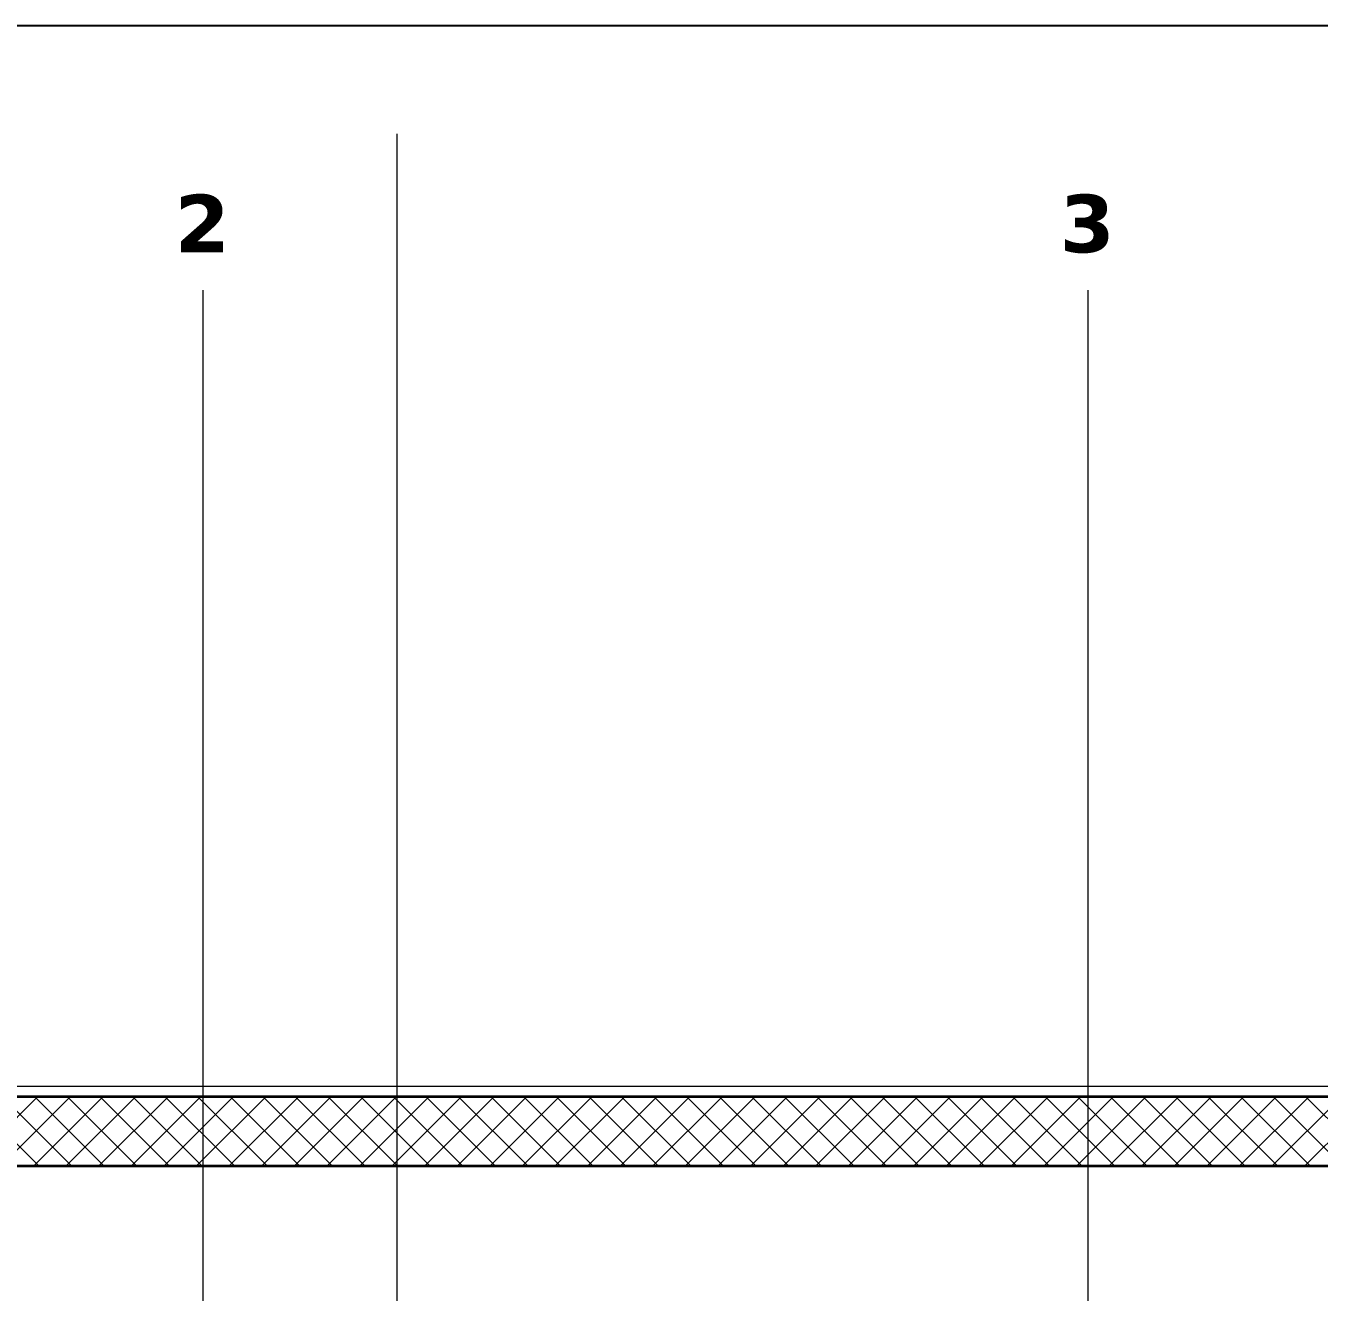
# Model space of a CAD drawing. Extents: x -982 to 937, y -179 to 616.
# Drawn here: x -832.5 to -720.2, y 505.6 to 615.5 of the extents above; entities that cross this region are included whole.
import ezdxf
from ezdxf.lldxf.tags import DXFTag

# ---------------------------------------------------------------- set-up
doc = ezdxf.new("R2010")
doc.units = 0
doc.layers.get('0').update_dxf_attribs({"lineweight": 13})
doc.layers.add('A-DETL-____-OTLN', color=5, linetype='Continuous', lineweight=9, true_color=0x0000ff)
doc.layers.add('S-GRID-____-IDEN', color=7, linetype='Continuous', lineweight=9, true_color=0x5555aa)
for name, color, linetype, lineweight in [('A-WALL-____-MCUT', 7, 'Continuous', 35), ('A-WALL-____-PATT', 7, 'Continuous', 35), ('S-GRID-____-OTLN', 7, 'Continuous', 5)]:
    doc.layers.add(name, color=color, linetype=linetype, lineweight=lineweight)
doc.styles.get("Standard").update_dxf_attribs({"font": 'arial.ttf'})
tags = doc.linetypes.add('_Rasterlinie_', pattern=[0.375, 0.2, -0.05, 0.075, -0.05]).pattern_tags.tags
tags[10:11] = [DXFTag(74, 4), DXFTag(75, 0), DXFTag(340, '0'), DXFTag(46, 1.0), DXFTag(50, 0.0), DXFTag(44, 0.0), DXFTag(45, 0.0)]
tags[8:9] = [DXFTag(74, 4), DXFTag(75, 0), DXFTag(340, '0'), DXFTag(46, 1.0), DXFTag(50, 0.0), DXFTag(44, 0.0), DXFTag(45, 0.0)]
tags[6:7] = [DXFTag(74, 4), DXFTag(75, 0), DXFTag(340, '0'), DXFTag(46, 1.0), DXFTag(50, 0.0), DXFTag(44, 0.0), DXFTag(45, 0.0)]
tags[4:5] = [DXFTag(74, 4), DXFTag(75, 0), DXFTag(340, '0'), DXFTag(46, 1.0), DXFTag(50, 0.0), DXFTag(44, 0.0), DXFTag(45, 0.0)]
tags = doc.linetypes.add('_Strichliert - Fein_', pattern=[0.15, 0.1, -0.05]).pattern_tags.tags
tags[6:7] = [DXFTag(74, 4), DXFTag(75, 0), DXFTag(340, '0'), DXFTag(46, 1.0), DXFTag(50, 0.0), DXFTag(44, 0.0), DXFTag(45, 0.0)]
tags[4:5] = [DXFTag(74, 4), DXFTag(75, 0), DXFTag(340, '0'), DXFTag(46, 1.0), DXFTag(50, 0.0), DXFTag(44, 0.0), DXFTag(45, 0.0)]

# ---------------------------------------------------------------- blocks, each defined once
blk = doc.blocks.new('Referenz-A0UJ2GQRXE', base_point=(-954.02, -167.52))
at = {"layer": 'A-DETL-____-OTLN', "color": 0, "linetype": '_Strichliert - Fein_', "ltscale": 0.13}
blk.add_line((259.16, 523.47), (-948.54, 523.47), dxfattribs=at)
at = {"layer": 'A-WALL-____-MCUT', "color": 0, "linetype": 'Continuous', "ltscale": 0.35}
for p, q in [((246.34, 522.59), (-948.54, 522.59)), ((-948.54, 516.59), (-594.36, 516.59))]:
    blk.add_line(p, q, dxfattribs=at)
at = {"layer": 'A-WALL-____-PATT', "color": 0, "linetype": 'Continuous', "lineweight": 9, "ltscale": 0.13}
for p, q in [((-837.44, 516.59), (-831.44, 522.59)), ((-831.33, 516.59), (-837.33, 522.59)), ((-834.61, 516.59), (-828.61, 522.59)), ((-828.5, 516.59), (-834.5, 522.59)), ((-831.78, 516.59), (-825.78, 522.59)), ((-825.68, 516.59), (-831.68, 522.59)), ((-828.95, 516.59), (-822.95, 522.59)), ((-822.85, 516.59), (-828.85, 522.59)), ((-826.12, 516.59), (-820.12, 522.59)), ((-820.02, 516.59), (-826.02, 522.59)), ((-823.29, 516.59), (-817.29, 522.59)), ((-817.19, 516.59), (-823.19, 522.59)), ((-820.46, 516.59), (-814.46, 522.59)), ((-814.36, 516.59), (-820.36, 522.59)), ((-817.64, 516.59), (-811.64, 522.59)), ((-811.53, 516.59), (-817.53, 522.59)), ((-814.81, 516.59), (-808.81, 522.59)), ((-808.71, 516.59), (-814.71, 522.59)), ((-811.98, 516.59), (-805.98, 522.59)), ((-805.88, 516.59), (-811.88, 522.59)), ((-809.15, 516.59), (-803.15, 522.59)), ((-803.05, 516.59), (-809.05, 522.59)), ((-806.32, 516.59), (-800.32, 522.59)), ((-800.22, 516.59), (-806.22, 522.59)), ((-803.49, 516.59), (-797.49, 522.59)), ((-797.39, 516.59), (-803.39, 522.59)), ((-800.67, 516.59), (-794.67, 522.59)), ((-794.56, 516.59), (-800.56, 522.59)), ((-797.84, 516.59), (-791.84, 522.59)), ((-791.73, 516.59), (-797.73, 522.59)), ((-795.01, 516.59), (-789.01, 522.59)), ((-788.91, 516.59), (-794.91, 522.59)), ((-792.18, 516.59), (-786.18, 522.59)), ((-786.08, 516.59), (-792.08, 522.59)), ((-789.35, 516.59), (-783.35, 522.59)), ((-783.25, 516.59), (-789.25, 522.59)), ((-786.52, 516.59), (-780.52, 522.59)), ((-780.42, 516.59), (-786.42, 522.59)), ((-783.7, 516.59), (-777.7, 522.59)), ((-777.59, 516.59), (-783.59, 522.59)), ((-780.87, 516.59), (-774.87, 522.59)), ((-774.76, 516.59), (-780.76, 522.59)), ((-778.04, 516.59), (-772.04, 522.59)), ((-771.94, 516.59), (-777.94, 522.59)), ((-775.21, 516.59), (-769.21, 522.59)), ((-769.11, 516.59), (-775.11, 522.59)), ((-772.38, 516.59), (-766.38, 522.59)), ((-766.28, 516.59), (-772.28, 522.59)), ((-769.55, 516.59), (-763.55, 522.59)), ((-763.45, 516.59), (-769.45, 522.59)), ((-766.72, 516.59), (-760.72, 522.59)), ((-760.62, 516.59), (-766.62, 522.59)), ((-763.9, 516.59), (-757.9, 522.59)), ((-757.79, 516.59), (-763.79, 522.59)), ((-761.07, 516.59), (-755.07, 522.59)), ((-754.97, 516.59), (-760.97, 522.59)), ((-758.24, 516.59), (-752.24, 522.59)), ((-752.14, 516.59), (-758.14, 522.59)), ((-755.41, 516.59), (-749.41, 522.59)), ((-749.31, 516.59), (-755.31, 522.59)), ((-752.58, 516.59), (-746.58, 522.59)), ((-746.48, 516.59), (-752.48, 522.59)), ((-749.75, 516.59), (-743.75, 522.59)), ((-743.65, 516.59), (-749.65, 522.59)), ((-746.93, 516.59), (-740.93, 522.59)), ((-740.82, 516.59), (-746.82, 522.59)), ((-744.1, 516.59), (-738.1, 522.59)), ((-737.99, 516.59), (-743.99, 522.59)), ((-741.27, 516.59), (-735.27, 522.59)), ((-735.17, 516.59), (-741.17, 522.59)), ((-738.44, 516.59), (-732.44, 522.59)), ((-732.34, 516.59), (-738.34, 522.59)), ((-735.61, 516.59), (-729.61, 522.59)), ((-729.51, 516.59), (-735.51, 522.59)), ((-732.78, 516.59), (-726.78, 522.59)), ((-726.68, 516.59), (-732.68, 522.59)), ((-729.96, 516.59), (-723.96, 522.59)), ((-723.85, 516.59), (-729.85, 522.59)), ((-727.13, 516.59), (-721.13, 522.59)), ((-721.02, 516.59), (-727.02, 522.59)), ((-724.3, 516.59), (-718.3, 522.59)), ((-718.2, 516.59), (-724.2, 522.59)), ((-721.47, 516.59), (-715.47, 522.59)), ((-715.37, 516.59), (-721.37, 522.59))]:
    blk.add_line(p, q, dxfattribs=at)
at = {"layer": 'S-GRID-____-OTLN', "color": 0, "linetype": '_Rasterlinie_', "ltscale": 0.13}
for p, q in [((-800.26, 606.16), (-800.26, 205.98)), ((-817.06, -167.52), (-817.06, 592.59)), ((-740.26, -167.52), (-740.26, 592.59))]:
    blk.add_line(p, q, dxfattribs=at)
at = {"layer": 'S-GRID-____-IDEN', "color": 0, "linetype": 'Continuous', "lineweight": 5, "ltscale": 0.13, "char_height": 5, "attachment_point": 1}
for s, insert in [('{\\fVerdana|b1|i0;2}', (-819.54, 600.88)), ('{\\fVerdana|b1|i0;3}', (-742.74, 600.88))]:
    blk.add_mtext(s, dxfattribs=dict(at, insert=insert))

msp = doc.modelspace()

# ---------------------------------------------------------------- linework, layer by layer
at = {"color": 0, "linetype": 'ByBlock', "lineweight": -2, "ltscale": 0.13}
msp.add_line((607.58, 615.53), (-982.42, 615.53), dxfattribs=at)

# ---------------------------------------------------------------- block references
at = {"color": 9, "lineweight": 25, "ltscale": 0.25, "true_color": 0xc0c0c0}
msp.add_blockref('Referenz-A0UJ2GQRXE', (-954.02, -167.52), dxfattribs=at)

doc.saveas('drawing.dxf')
